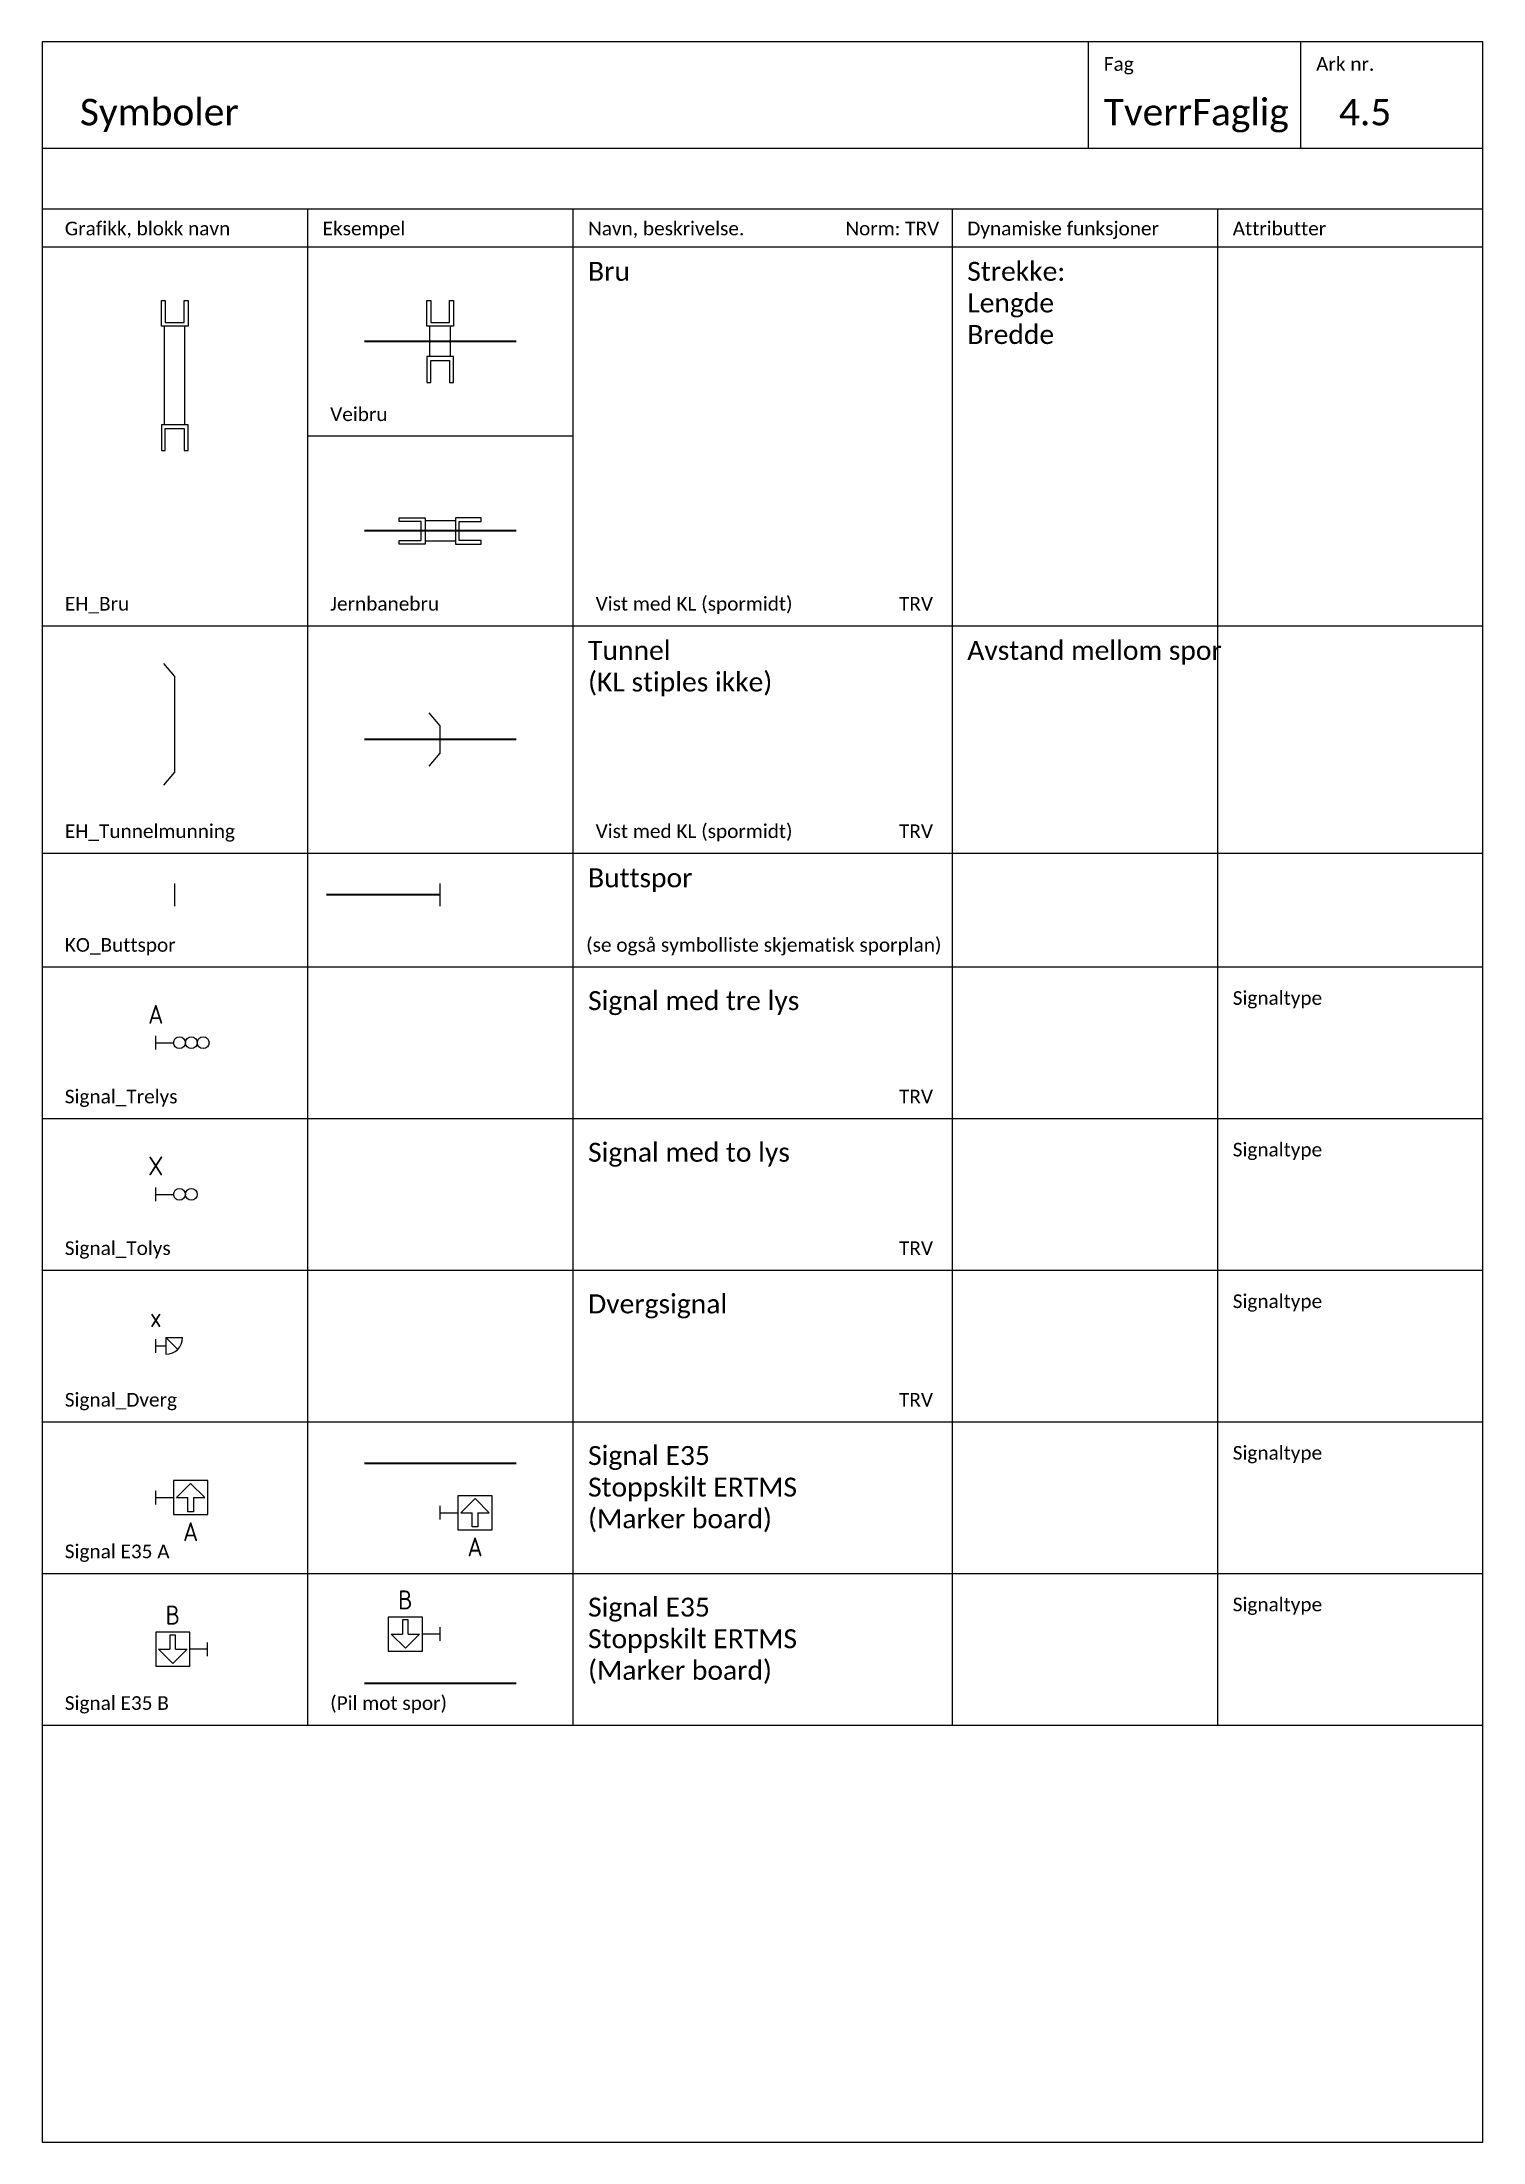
# Paper-space layout '4.5 Symboler' of a CAD drawing. Header units: millimetres. Extents: x 0 to 190, y 0 to 277.
# The model-space entities are those that its viewports show. They can reach past a viewport. Long polylines and large blocks are cut down to what shows.
import ezdxf
from ezdxf.enums import TextEntityAlignment as Align

# ---------------------------------------------------------------- set-up
doc = ezdxf.new("R2010")
doc.units = ezdxf.units.MM
for name, color, linetype in [('JBTEH_ATT_Tekst', 2, 'Continuous'), ('JBTEH_Komponenter', 4, 'Continuous'), ('RAMME', 5, 'Continuous'), ('RAMME SYMBOLER', 4, 'Continuous'), ('RAMME TEKST', 7, 'Continuous')]:
    doc.layers.add(name, color=color, linetype=linetype)
doc.layers.add('JBTEH_KTL_Sort', color=7, linetype='Continuous', lineweight=35)
doc.styles.add('Calibri', font='calibri.ttf')
doc.styles.add('ISO25', font='isocp.shx', dxfattribs={"width": 0.9, "height": 2.5})

# ---------------------------------------------------------------- blocks, each defined once
blk = doc.blocks.new('*U84')
at = {"color": 0, "linetype": 'ByBlock'}
for p, q in [((-1.35, -11), (-1.35, 2)), ((1.35, -11), (1.35, 2))]:
    blk.add_line(p, q, dxfattribs=at)
for points in [[(-1.75, 2), (-1.75, 5.4), (-1.25, 5.4), (-1.25, 2.5), (1.25, 2.5), (1.25, 5.4), (1.75, 5.4), (1.75, 2), (-1.75, 2)], [(-1.75, -11), (-1.75, -14.4), (-1.25, -14.4), (-1.25, -11.5), (1.25, -11.5), (1.25, -14.4), (1.75, -14.4), (1.75, -11), (-1.75, -11)]]:
    blk.add_lwpolyline(points, dxfattribs=at)
blk = doc.blocks.new('*U99')
at = {"color": 5}
blk.add_lwpolyline([(-1.45, -12.52), (0, -10.8), (0, 1.8), (-1.45, 3.52)], dxfattribs=at)
blk = doc.blocks.new('*U83')
at = {"color": 0, "linetype": 'ByBlock'}
for p, q in [((-1.35, -2), (-1.35, 2)), ((1.35, -2), (1.35, 2))]:
    blk.add_line(p, q, dxfattribs=at)
for points in [[(-1.75, 2), (-1.75, 5.4), (-1.25, 5.4), (-1.25, 2.5), (1.25, 2.5), (1.25, 5.4), (1.75, 5.4), (1.75, 2), (-1.75, 2)], [(-1.75, -2), (-1.75, -5.4), (-1.25, -5.4), (-1.25, -2.5), (1.25, -2.5), (1.25, -5.4), (1.75, -5.4), (1.75, -2), (-1.75, -2)]]:
    blk.add_lwpolyline(points, dxfattribs=at)
blk = doc.blocks.new('*U98')
at = {"color": 5}
blk.add_lwpolyline([(-1.45, -3.52), (0, -1.8), (0, 1.8), (-1.45, 3.52)], dxfattribs=at)
blk = doc.blocks.new('Signal_Trelys')
for p, q in [((0, -0.9), (0, 0.9)), ((0, 0), (2.34375, 0))]:
    blk.add_line(p, q)
for centre in [(3.125, 0), (4.6875, 0), (6.25, 0)]:
    blk.add_circle(centre, 0.78125)
at = {"layer": 'JBTEH_ATT_Tekst', "style": 'ISO25'}
blk.add_attdef('Signaltype', text='', height=2.5, dxfattribs=at).set_placement((0, 2.5), align=Align.CENTER)
blk = doc.blocks.new('Signal_Tolys')
for p, q in [((0, -0.9), (0, 0.9)), ((0, 0), (2.34375, 0))]:
    blk.add_line(p, q)
for centre in [(3.125, 0), (4.6875, 0)]:
    blk.add_circle(centre, 0.78125)
at = {"layer": 'JBTEH_ATT_Tekst', "style": 'ISO25'}
blk.add_attdef('Signaltype', text='', height=2.5, dxfattribs=at).set_placement((0, 2.5), align=Align.CENTER)
blk = doc.blocks.new('KO_Buttspor')
blk.add_line((0, -1.5), (0, 1.5))
blk = doc.blocks.new('Signal_Dverg')
for p, q in [((0, -0.9), (0, 0.9)), ((0, 0), (1.34, 0)), ((1.34, 1.1), (1.34, -1.1)), ((1.34, 1.1), (3.54, 1.1)), ((1.34, 1.1), (2.9, -0.46))]:
    blk.add_line(p, q)
blk.add_arc((1.34, 1.1), 2.2, 270, 0)
at = {"layer": 'JBTEH_ATT_Tekst', "style": 'ISO25'}
blk.add_attdef('Signaltype', text='', height=2.5, dxfattribs=at).set_placement((0, 2.5), align=Align.CENTER)
blk = doc.blocks.new('Signal E35 B')
for p, q in [((0, 0), (-2.34375, 0)), ((0, -0.9), (0, 0.9)), ((-6.46875, 0), (-4.96875, 0)), ((-6.46875, 0), (-4.59375, -1.875)), ((-4.59375, -1.875), (-2.71875, 0)), ((-4.21875, 0), (-2.71875, 0))]:
    blk.add_line(p, q)
blk.add_lwpolyline([(-6.84375, -2.25), (-2.34375, -2.25), (-2.34375, 2.25), (-6.84375, 2.25)], close=True)
blk.add_lwpolyline([(-4.21875, 0), (-4.21875, 1.875), (-4.96875, 1.875), (-4.96875, 0)])
at = {"layer": 'JBTEH_ATT_Tekst', "style": 'ISO25'}
blk.add_attdef('Signaltype', text='', height=2.5, dxfattribs=at).set_placement((-4.59375, 3.25), align=Align.CENTER)
blk = doc.blocks.new('Signal E35 A')
for p, q in [((0, -0.9), (0, 0.9)), ((0, 0), (2.34375, 0)), ((2.71875, 0), (4.59375, 1.875)), ((4.59375, 1.875), (6.46875, 0)), ((2.71875, 0), (4.21875, 0)), ((4.96875, 0), (6.46875, 0))]:
    blk.add_line(p, q)
blk.add_lwpolyline([(2.34375, -2.25), (6.84375, -2.25), (6.84375, 2.25), (2.34375, 2.25)], close=True)
blk.add_lwpolyline([(4.96875, 0), (4.96875, -1.875), (4.21875, -1.875), (4.21875, 0)])
at = {"layer": 'JBTEH_ATT_Tekst', "style": 'ISO25'}
blk.add_attdef('Signaltype', text='', height=2.5, dxfattribs=at).set_placement((4.59375, -5.75), align=Align.CENTER)

msp = doc.modelspace()

# ---------------------------------------------------------------- linework, layer by layer
at = {"layer": 'JBTEH_KTL_Sort'}
msp.add_line((892.5, -756.5), (877.5, -756.5), dxfattribs=at)
for points in [[(902.5, -683.5), (882.5, -683.5)], [(902.5, -708.5), (882.5, -708.5)], [(902.5, -736), (882.5, -736)], [(902.5, -831.5), (882.5, -831.5)], [(902.5, -860.5), (882.5, -860.5)]]:
    msp.add_lwpolyline(points, dxfattribs=at)
at = {"layer": 'RAMME'}
msp.add_lwpolyline([(1030, -644), (840, -644), (840, -921), (1030, -921)], close=True, dxfattribs=at)
msp.add_lwpolyline([(840, -658), (1030, -658)], dxfattribs=at)
at = {"layer": 'RAMME SYMBOLER'}
for p, q in [((978, -658), (978, -644)), ((1006, -658), (1006, -644)), ((840, -666), (1030, -666)), ((875, -666), (875, -866)), ((910, -666), (910, -866)), ((960, -666), (960, -866)), ((995, -666), (995, -866)), ((840, -671), (1030, -671)), ((910, -696), (875, -696)), ((840, -721), (1030, -721)), ((840, -751), (1030, -751)), ((840, -766), (1030, -766)), ((840, -786), (1030, -786)), ((840, -806), (1030, -806)), ((840, -826), (1030, -826)), ((840, -846), (1030, -846)), ((840, -866), (1030, -866))]:
    msp.add_line(p, q, dxfattribs=at)

# ---------------------------------------------------------------- block references
at = {"layer": 'JBTEH_Komponenter'}
for name, p in [('*U84', (857.5, -683.5)), ('*U83', (892.5, -683.5)), ('*U99', (857.5, -729.5)), ('*U98', (892.5, -736)), ('KO_Buttspor', (857.5, -756.5)), ('KO_Buttspor', (892.5, -756.5))]:
    msp.add_blockref(name, p, dxfattribs=at)
at = {"layer": 'JBTEH_Komponenter', "rotation": 90}
msp.add_blockref('*U83', (892.5, -708.5), dxfattribs=at)
at = {"layer": 'JBTEH_Komponenter'}
for name, p, values in [('Signal_Trelys', (855, -776), {'Signaltype': 'A'}), ('Signal_Tolys', (855, -796), {'Signaltype': 'X'}), ('Signal_Dverg', (855, -816), {'Signaltype': 'x'}), ('Signal E35 A', (855, -836), {'Signaltype': 'A'}), ('Signal E35 A', (892.5, -838), {'Signaltype': 'A'}), ('Signal E35 B', (861.84, -856), {'Signaltype': 'B'}), ('Signal E35 B', (892.5, -854), {'Signaltype': 'B'})]:
    msp.add_blockref(name, p, dxfattribs=at).add_auto_attribs(values)

# ---------------------------------------------------------------- texts
at = {"layer": 'RAMME TEKST', "linetype": 'ByBlock', "style": 'Calibri'}
for s, height, p in [('Fag', 1.8, (980, -647.8)), ('Ark nr.', 1.8, (1008, -647.8)), ('Symboler', 3.5, (845, -655)), ('TverrFaglig', 3.5, (980, -655)), ('4.5', 3.5, (1011, -655)), ('Grafikk, blokk navn', 1.8, (843, -669.5)), ('Eksempel', 1.8, (877, -669.5)), ('Navn, beskrivelse.                     Norm: TRV', 1.8, (912, -669.5)), ('Dynamiske funksjoner', 1.8, (962, -669.5)), ('Attributter', 1.8, (997, -669.5)), ('Veibru', 1.8, (878, -694)), ('EH_Bru', 1.8, (843, -719)), ('Jernbanebru', 1.8, (878, -719)), ('Vist med KL (spormidt)', 1.8, (913, -719)), ('TRV', 1.8, (953, -719)), ('EH_Tunnelmunning', 1.8, (843, -749)), ('Vist med KL (spormidt)', 1.8, (913, -749)), ('TRV', 1.8, (953, -749)), ('(se også symbolliste skjematisk sporplan)', 1.8, (911.75, -764)), ('Signaltype', 1.8, (997, -771)), ('Signal_Trelys ', 1.8, (843, -784)), ('TRV', 1.8, (953, -784)), ('Signaltype', 1.8, (997, -791)), ('Signal_Tolys ', 1.8, (843, -804)), ('TRV', 1.8, (953, -804)), ('Signaltype', 1.8, (997, -811)), ('Signal_Dverg', 1.8, (843, -824)), ('TRV', 1.8, (953, -824)), ('Signaltype', 1.8, (997, -831)), ('Signal E35 A', 1.8, (843, -844)), ('Signaltype', 1.8, (997, -851)), ('Signal E35 B', 1.8, (843, -864)), ('(Pil mot spor)', 1.8, (878, -864))]:
    msp.add_text(s, height=height, dxfattribs=at).set_placement(p)
at = {"layer": 'RAMME TEKST', "style": 'Calibri'}
for s, height, p in [('Buttspor', 2.5, (912, -755.5)), ('KO_Buttspor', 1.8, (843, -764))]:
    msp.add_text(s, height=height, dxfattribs=at).set_placement(p)
at = {"layer": 'RAMME TEKST', "linetype": 'ByBlock', "char_height": 2.5, "attachment_point": 1, "style": 'Calibri'}
for s, insert, width in [('Bru', (912, -673), 46), ('Strekke:\\PLengde\\PBredde', (962, -673), 33), ('Tunnel\\P(KL stiples ikke)', (912, -723), 46), ('Avstand mellom spor', (962, -723), 33), ('Signal med tre lys', (912, -769.2), 46), ('Signal med to lys', (912, -789.2), 46), ('Dvergsignal', (912, -809.2), 46), ('Signal E35\\PStoppskilt ERTMS\\P(Marker board)', (912, -829.2), 46), ('Signal E35\\PStoppskilt ERTMS\\P(Marker board)', (912, -849.2), 46)]:
    msp.add_mtext(s, dxfattribs=dict(at, insert=insert, width=width))

psp = doc.layouts.new('4.5 Symboler')

# ---------------------------------------------------------------- viewports
at = {"layer": 'RAMME'}
psp.add_viewport(center=(95, 138.5), size=(190, 277), view_center_point=(935, -782.5), view_height=277, dxfattribs=at)

doc.saveas('drawing.dxf')
